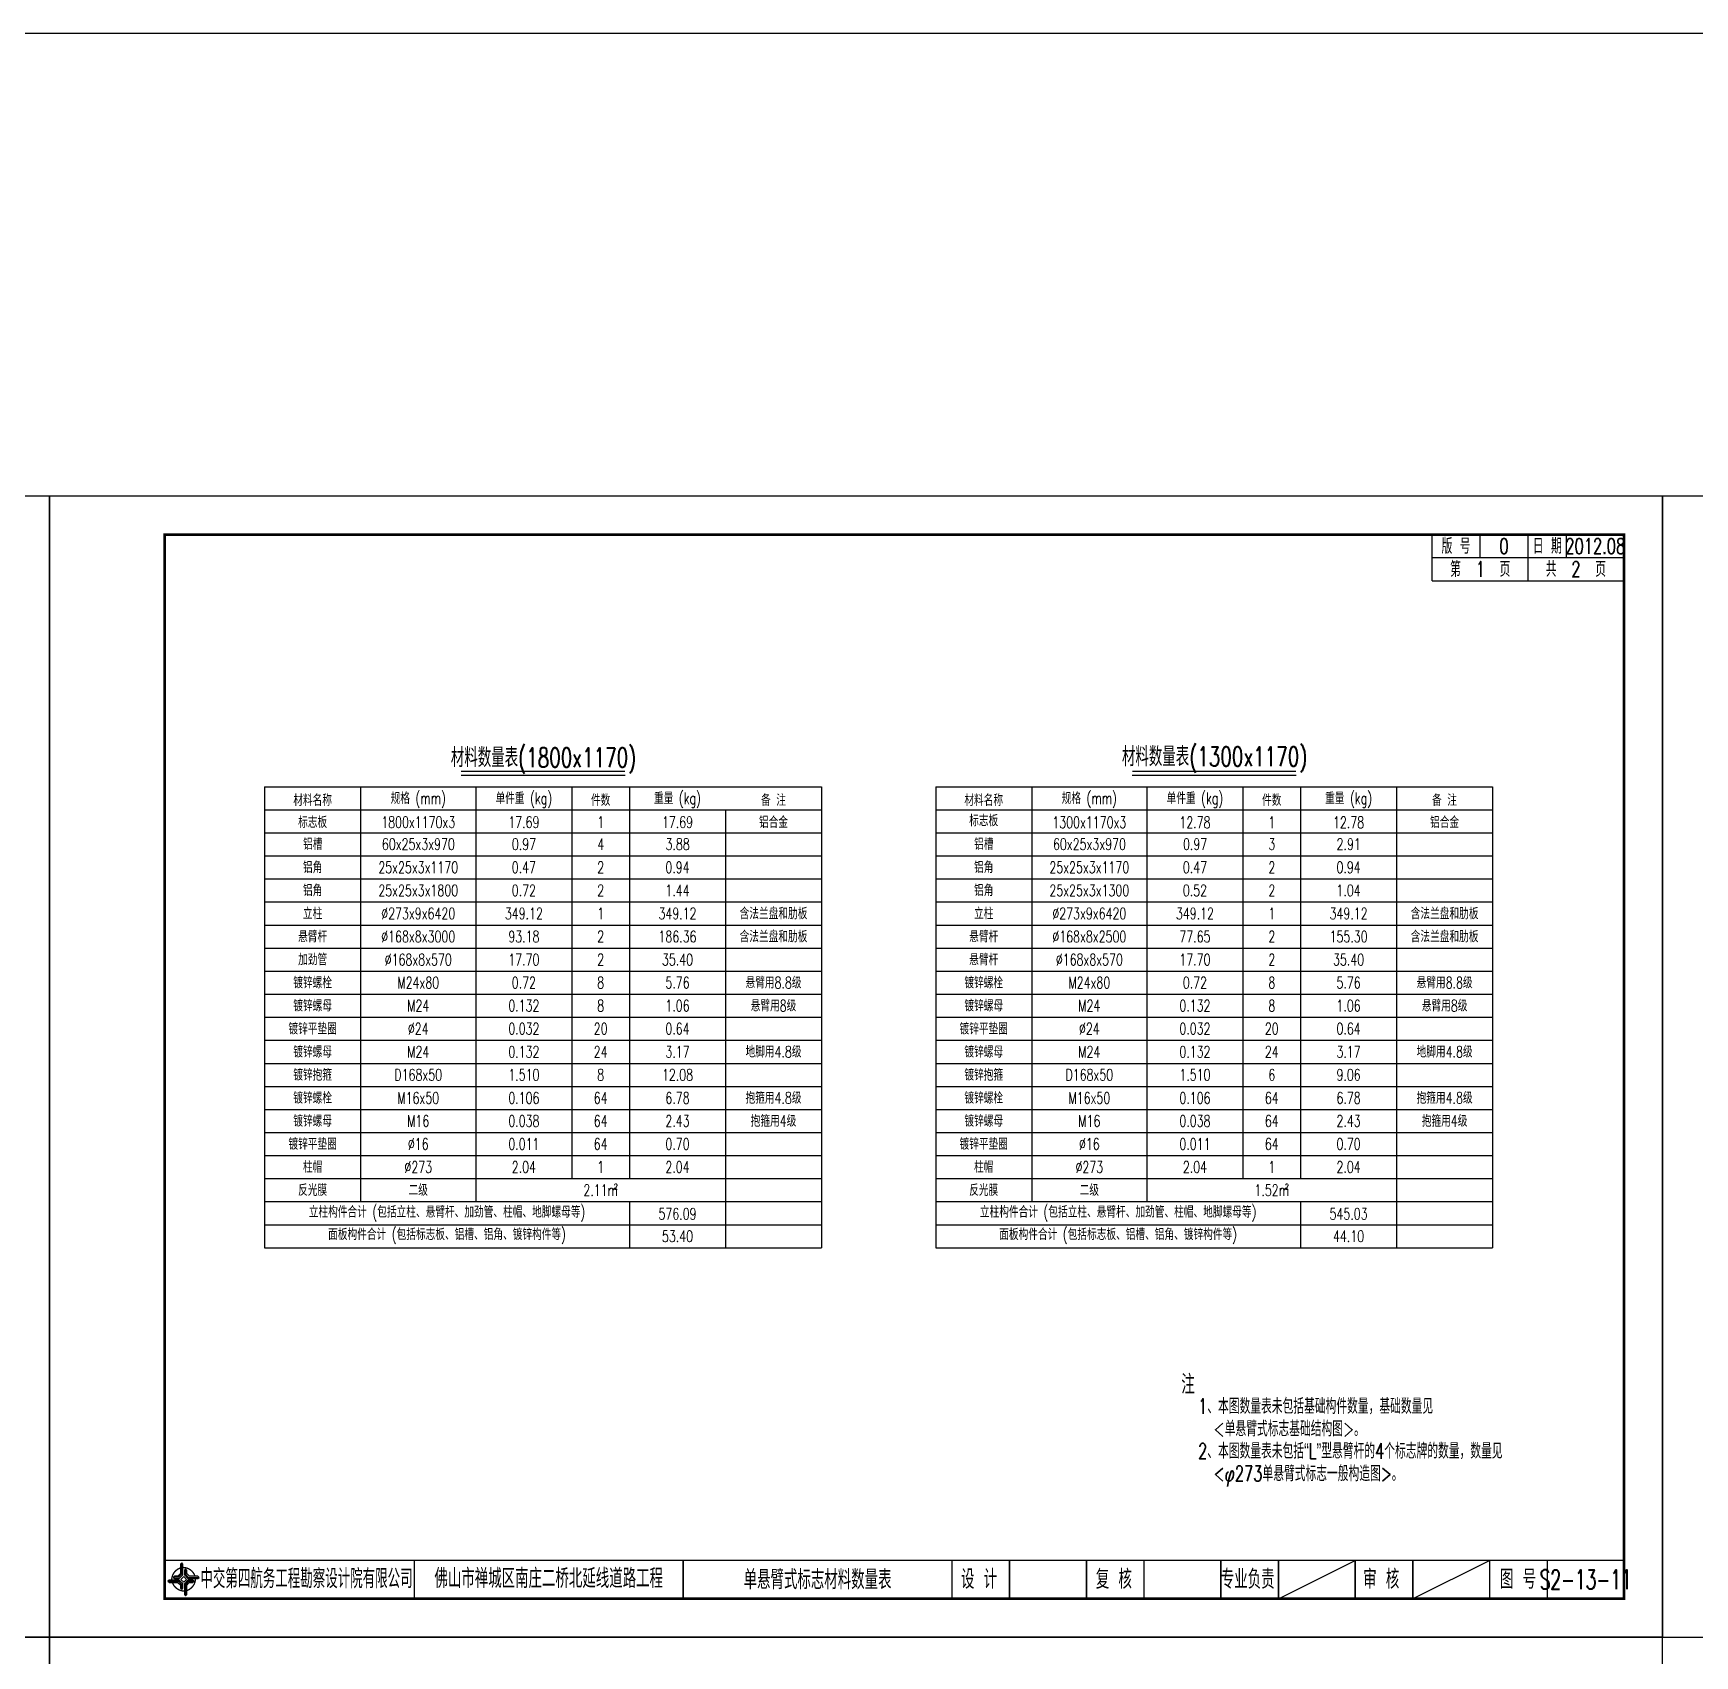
# Model space of a CAD drawing. Extents: x 4349 to 271026, y -15323 to -8945.
# Drawn here: x 5342.7 to 5775.3, y -11889.9 to -11467.5 of the extents above; entities that cross this region are included whole.
import ezdxf
from ezdxf.enums import TextEntityAlignment as Align

# ---------------------------------------------------------------- set-up
doc = ezdxf.new("R2010")
doc.units = 0
doc.header["$LTSCALE"] = 2
doc.layers.get('0').update_dxf_attribs({"linetype": 'CONTINUOUS'})
doc.layers.add('图框', color=7, linetype='CONTINUOUS')
doc.layers.add('文字', color=7, linetype='CONTINUOUS')
doc.styles.get("Standard").update_dxf_attribs({"font": 'simplex1.shx', "width": 0.7, "bigfont": 'hztxt.shx'})

# ---------------------------------------------------------------- blocks, each defined once
blk = doc.blocks.new('series')
at = {"width": 0.75}
for tag, height, p in [('页码', 4, (-35, -19)), ('图名', 5, (-220, -282)), ('图号', 5, (-20, -282))]:
    blk.add_attdef(tag, text='', height=height, dxfattribs=at).set_placement(p, align=Align.MIDDLE_CENTER)
blk = doc.blocks.new('tb')
at = {"lineweight": -3}
h = blk.add_hatch(color=256, dxfattribs=at)
h.paths.add_polyline_path([(-1.23, -0.13), (-3.78, -0.14), (-4.14, -0.41), (-1.4, -0.44), (-0.56, -1.24), (-0.54, -2.62), (-0.27, -2.2), (-0.26, -1.06)])
h.paths.add_polyline_path([(0.13, -1.08), (0.14, -3.86), (0.41, -4.26), (0.44, -1.24), (1.25, -0.43), (2.66, -0.43), (2.26, -0.16), (1.07, -0.15)])
h.paths.add_polyline_path([(1.08, 0.3), (3.62, 0.3), (4.02, 0.56), (1.25, 0.57), (0.43, 1.39), (0.43, 2.8), (0.16, 2.41), (0.15, 1.24)])
h.paths.add_polyline_path([(-0.28, 1.21), (-0.28, 3.99), (-0.56, 4.39), (-0.57, 1.41), (-1.38, 0.6), (-2.74, 0.56), (-2.33, 0.3), (-1.2, 0.29)])
for p, q in [((-0.56, 4.39), (-0.57, 1.41)), ((-1.38, 0.6), (-2.74, 0.56)), ((-0.57, 1.41), (-1.38, 0.6)), ((0.43, 2.8), (0.43, 1.39)), ((0.43, 1.39), (1.25, 0.57)), ((1.25, 0.57), (4.02, 0.56)), ((-4.14, -0.41), (-1.4, -0.44)), ((-1.4, -0.44), (-0.56, -1.24)), ((-0.56, -1.24), (-0.54, -2.62)), ((0.41, -4.26), (0.44, -1.24)), ((0.44, -1.24), (1.25, -0.43)), ((1.25, -0.43), (2.66, -0.43))]:
    blk.add_line(p, q, dxfattribs=at)
at = {"lineweight": -3, "flags": 128}
for points in [[(-0.9, 3.99), (-0.9, 1.58), (-1.53, 0.91), (-2.34, 0.91), (-2.74, 0.56), (-2.33, 0.3), (-1.2, 0.29), (-0.28, 1.21), (-0.28, 3.99), (-0.56, 4.39)], [(-0.04, 0.77), (0.68, 0.04), (-0.04, -0.69), (-0.77, 0.05)], [(3.62, 0.92), (1.43, 0.92), (0.77, 1.54), (0.77, 2.38), (0.43, 2.8), (0.16, 2.41), (0.15, 1.24), (1.08, 0.3), (3.62, 0.3), (4.02, 0.56)], [(-3.73, -0.76), (-1.54, -0.76), (-0.89, -1.39), (-0.89, -2.21), (-0.54, -2.62), (-0.27, -2.2), (-0.26, -1.06), (-1.23, -0.13), (-3.78, -0.14), (-4.14, -0.41)], [(0.75, -3.85), (0.75, -1.43), (1.4, -0.78), (2.26, -0.78), (2.66, -0.43), (2.26, -0.16), (1.07, -0.15), (0.13, -1.08), (0.14, -3.86), (0.41, -4.26)]]:
    blk.add_lwpolyline(points, close=True, dxfattribs=at)
at = {"lineweight": -3, "const_width": 0.35, "flags": 128}
for points in [[(-0.9, 3.02, 0.324167), (-3.16, -0.14)], [(2.88, 0.92, 0.324403), (-0.24, 3.15)], [(0.75, -2.86, 0.325418), (3.02, 0.26)], [(-2.98, -0.76, 0.322976), (0.14, -2.98)]]:
    blk.add_lwpolyline(points, format="xyb", dxfattribs=at)
blk = doc.blocks.new('12345')
at = {"layer": '图框'}
blk.add_lwpolyline([(4926.93, -9362.88), (4926.93, -9065.88), (4506.93, -9065.88), (4506.93, -9362.88)], close=True, dxfattribs=at)
blk = doc.blocks.new('123456')
at = {"layer": '图框', "linetype": 'Continuous'}
blk.add_blockref('12345', (0, -2522.15), dxfattribs=at)

msp = doc.modelspace()

# ---------------------------------------------------------------- linework, layer by layer
at = {"layer": '图框'}
for p, q in [((5706.92857, -11610.02657), (5706.92857, -11598.02657)), ((5719.42857, -11604.02657), (5719.42857, -11598.02657)), ((5731.92857, -11604.02657), (5731.92857, -11598.02657)), ((5741.92857, -11604.02657), (5741.92857, -11598.02657)), ((5706.92857, -11604.02657), (5756.92857, -11604.02657)), ((5731.92857, -11610.02657), (5731.92857, -11604.02657)), ((5706.92857, -11610.02657), (5756.92857, -11610.02657)), ((5721.92858, -11865.02657), (5701.92858, -11875.02657))]:
    msp.add_line(p, q, dxfattribs=at)
at = {"layer": '图框', "linetype": 'Continuous'}
msp.add_line((5666.92858, -11875.02657), (5686.92858, -11865.02657), dxfattribs=at)
msp.add_lwpolyline([(4349.44171, -11467.53445), (7922.30761, -11467.53445), (7922.30761, -12858.22414), (4349.44171, -12858.22414)], close=True, dxfattribs=at)
at = {"layer": '图框'}
for points, const_width in [([(5756.92857, -11598.02657), (5376.92857, -11598.02657), (5376.92858, -11875.02657), (5756.92858, -11875.02657), (5756.92857, -11598.02657)], 0.7), ([(5376.92858, -11865.02657), (5756.92858, -11865.02657)], 0.4), ([(5441.92858, -11865.02657), (5441.92858, -11875.02657)], 0.4), ([(5511.92858, -11875.02657), (5511.92858, -11865.02657)], 0.4), ([(5581.92858, -11875.02657), (5581.92858, -11865.02657)], 0.4), ([(5596.92858, -11875.02657), (5596.92858, -11865.02657)], 0.4), ([(5616.92858, -11875.02657), (5616.92858, -11865.02657)], 0.4), ([(5631.92858, -11875.02657), (5631.92858, -11865.02657)], 0.4), ([(5651.92858, -11875.02657), (5651.92858, -11865.02657)], 0.4), ([(5651.92858, -11875.02657), (5651.92858, -11865.02657)], 0.4), ([(5666.92858, -11875.02657), (5666.92858, -11865.02657)], 0.4), ([(5686.92858, -11875.02657), (5686.92858, -11865.02657)], 0.4), ([(5701.92858, -11875.02657), (5701.92858, -11865.02657)], 0.4), ([(5721.92858, -11875.02657), (5721.92858, -11865.02657)], 0.4), ([(5736.92858, -11875.02657), (5736.92858, -11865.02657)], 0.4)]:
    msp.add_lwpolyline(points, dxfattribs=dict(at, const_width=const_width))
at = {"layer": '文字'}
for p, q in [((5454.12238, -11660.65302), (5496.79637, -11660.65302)), ((5628.85415, -11660.65302), (5671.52815, -11660.65302)), ((5427.95937, -11663.65302), (5427.95937, -11771.65302)), ((5457.95937, -11663.65302), (5457.95937, -11771.65302)), ((5482.95937, -11663.65302), (5482.95937, -11765.65302)), ((5497.95937, -11663.65302), (5497.95937, -11765.65302)), ((5602.69115, -11663.65302), (5602.69115, -11771.65302)), ((5632.69115, -11663.65302), (5632.69115, -11771.65302)), ((5657.69115, -11663.65302), (5657.69115, -11765.65302)), ((5672.69115, -11663.65302), (5672.69115, -11765.65302)), ((5697.69115, -11663.65302), (5697.69115, -11783.65302)), ((5402.95937, -11669.65302), (5547.95937, -11669.65302)), ((5522.95937, -11669.65302), (5522.95937, -11783.65302)), ((5577.69115, -11669.65302), (5722.69115, -11669.65302)), ((5402.95937, -11675.65302), (5547.95937, -11675.65302)), ((5577.69115, -11675.65302), (5722.69115, -11675.65302)), ((5402.95937, -11681.65302), (5547.95937, -11681.65302)), ((5577.69115, -11681.65302), (5722.69115, -11681.65302)), ((5402.95937, -11687.65302), (5547.95937, -11687.65302)), ((5577.69115, -11687.65302), (5722.69115, -11687.65302)), ((5402.95937, -11693.65302), (5547.95937, -11693.65302)), ((5577.69115, -11693.65302), (5722.69115, -11693.65302)), ((5402.95937, -11699.65302), (5547.95937, -11699.65302)), ((5577.69115, -11699.65302), (5722.69115, -11699.65302)), ((5402.95937, -11705.65302), (5547.95937, -11705.65302)), ((5577.69115, -11705.65302), (5722.69115, -11705.65302)), ((5402.95937, -11711.65302), (5547.95937, -11711.65302)), ((5577.69115, -11711.65302), (5722.69115, -11711.65302)), ((5402.95937, -11717.65302), (5547.95937, -11717.65302)), ((5577.69115, -11717.65302), (5722.69115, -11717.65302)), ((5402.95937, -11723.65302), (5547.95937, -11723.65302)), ((5577.69115, -11723.65302), (5722.69115, -11723.65302)), ((5402.95937, -11729.65302), (5547.95937, -11729.65302)), ((5522.95937, -11729.65302), (5522.95937, -11735.65302)), ((5577.69115, -11729.65302), (5722.69115, -11729.65302)), ((5697.69115, -11729.65302), (5697.69115, -11735.65302)), ((5402.95937, -11735.65302), (5547.95937, -11735.65302)), ((5522.95937, -11735.65302), (5522.95937, -11741.65302)), ((5577.69115, -11735.65302), (5722.69115, -11735.65302)), ((5697.69115, -11735.65302), (5697.69115, -11741.65302)), ((5402.95937, -11741.65302), (5547.95937, -11741.65302)), ((5522.95937, -11741.65302), (5522.95937, -11747.65302)), ((5577.69115, -11741.65302), (5722.69115, -11741.65302)), ((5697.69115, -11741.65302), (5697.69115, -11747.65302)), ((5402.95937, -11747.65302), (5547.95937, -11747.65302)), ((5522.95937, -11747.65302), (5522.95937, -11753.65302)), ((5577.69115, -11747.65302), (5722.69115, -11747.65302)), ((5697.69115, -11747.65302), (5697.69115, -11753.65302)), ((5402.95937, -11753.65302), (5547.95937, -11753.65302)), ((5522.95937, -11753.65302), (5522.95937, -11759.65302)), ((5577.69115, -11753.65302), (5722.69115, -11753.65302)), ((5697.69115, -11753.65302), (5697.69115, -11759.65302)), ((5402.95937, -11759.65302), (5547.95937, -11759.65302)), ((5522.95937, -11759.65302), (5522.95937, -11765.65302)), ((5577.69115, -11759.65302), (5722.69115, -11759.65302)), ((5697.69115, -11759.65302), (5697.69115, -11765.65302)), ((5402.95937, -11765.65302), (5547.95937, -11765.65302)), ((5577.69115, -11765.65302), (5722.69115, -11765.65302)), ((5497.95937, -11771.65302), (5497.95937, -11783.65302)), ((5672.69115, -11771.65302), (5672.69115, -11783.65302)), ((5402.95937, -11777.65302), (5547.95937, -11777.65302)), ((5577.69115, -11777.65302), (5722.69115, -11777.65302))]:
    msp.add_line(p, q, dxfattribs=at)
at = {"layer": '文字', "color": 1}
for p, q in [((5402.95937, -11663.65302), (5402.95937, -11783.65302)), ((5402.95937, -11663.65302), (5547.95937, -11663.65302)), ((5547.95937, -11663.65302), (5547.95937, -11783.65302)), ((5577.69115, -11663.65302), (5577.69115, -11783.65302)), ((5577.69115, -11663.65302), (5722.69115, -11663.65302)), ((5722.69115, -11663.65302), (5722.69115, -11783.65302)), ((5402.95937, -11771.65302), (5547.95937, -11771.65302)), ((5577.69115, -11771.65302), (5722.69115, -11771.65302)), ((5402.95937, -11783.65302), (5547.95937, -11783.65302)), ((5577.69115, -11783.65302), (5722.69115, -11783.65302))]:
    msp.add_line(p, q, dxfattribs=at)
at = {"layer": '文字', "const_width": 0.4}
for points in [[(5454.12238, -11659.65302), (5496.79637, -11659.65302)], [(5628.85415, -11659.65302), (5671.52815, -11659.65302)]]:
    msp.add_lwpolyline(points, dxfattribs=at)

# ---------------------------------------------------------------- block references
at = {"layer": '图框', "color": 1, "linetype": 'Continuous'}
for p in [(420, 0), (840, 0), (1260, 0), (420, -297), (840, -297)]:
    msp.add_blockref('123456', p, dxfattribs=at)
at = {"layer": '图框'}
ref = msp.add_blockref('series', (5766.92858, -11588.02657), dxfattribs=at)
ref.add_attrib('页码', '第  1  页    共  2  页', dxfattribs={"layer": '0', "height": 4, "width": 0.7}).set_placement((5731.92857, -11607.02657), align=Align.MIDDLE_CENTER)
ref.add_attrib('图名', '单悬臂式标志材料数量表', dxfattribs={"layer": '0', "height": 5, "width": 0.7}).set_placement((5546.92858, -11870.02657), align=Align.MIDDLE_CENTER)
ref.add_attrib('图号', 'S2-13-11', dxfattribs={"layer": '0', "height": 5, "width": 0.65}).set_placement((5746.92858, -11870.02657), align=Align.MIDDLE_CENTER)
at = {"layer": '图框', "lineweight": -3}
msp.add_blockref('tb', (5381.92431, -11870.02123), dxfattribs=at)

# ---------------------------------------------------------------- texts
at = {"layer": '图框'}
for s, height, width, p in [('版 号', 4, 0.7, (5713.17857, -11601.02657)), ('0', 4, 0.7, (5725.67857, -11601.02657)), ('日 期', 4, 0.7, (5736.92857, -11601.02657)), ('2012.08', 4, 0.7, (5749.42857, -11601.02657)), ('中交第四航务工程勘察设计院有限公司', 5, 0.65, (5413.85942, -11869.77813)), ('佛山市禅城区南庄二桥北延线道路工程', 5, 0.7, (5476.92858, -11869.71187)), ('设 计', 5, 0.7, (5588.97324, -11869.93198)), ('复 核', 5, 0.7, (5624.06806, -11869.93198)), ('专业负责', 5, 0.7, (5658.9188, -11869.93198)), ('审 核', 5, 0.7, (5693.69261, -11869.93198)), ('图 号', 5, 0.7, (5729.31178, -11869.93198))]:
    msp.add_text(s, height=height, dxfattribs=dict(at, width=width)).set_placement(p, align=Align.MIDDLE_CENTER)
at = {"layer": '文字', "width": 0.7}
for s, p in [('材料数量表(1800x1170)', (5475.5837, -11656.06977)), ('材料数量表(1300x1170)', (5650.31548, -11655.81354))]:
    msp.add_text(s, height=5, dxfattribs=at).set_placement(p, align=Align.MIDDLE_CENTER)
at = {"layer": '文字', "linetype": 'Continuous', "width": 0.7}
msp.add_text('注', height=5, dxfattribs=at).set_placement((5641.63152, -11821.70484))
at = {"layer": '文字', "color": 7, "linetype": 'Continuous', "width": 0.7}
for s, p in [('  1、本图数量表未包括基础构件数量，基础数量见', (5642.16301, -11826.89332)), ('<单悬臂式标志基础结构图>。', (5650.05686, -11832.76089)), ('  2、本图数量表未包括“L”型悬臂杆的4个标志牌的数量，数量见', (5642.16301, -11838.55726)), ('<φ273单悬臂式标志一般构造图>。', (5650.05686, -11844.42483))]:
    msp.add_text(s, height=4, dxfattribs=at).set_placement(p)
at = {"layer": '文字', "width": 24, "attachment_point": 5}
for s, insert, char_height in [('材料名称', (5415.45937, -11667.15302), 3), ('规格 (mm)', (5442.95937, -11667.15302), 3), ('单件重 (kg)', (5470.45937, -11667.15302), 3), ('件数', (5490.45937, -11667.15302), 3), ('重量 (kg)', (5510.45937, -11667.15302), 3), ('备 注', (5535.45937, -11667.15302), 3), ('材料名称', (5590.19115, -11667.15302), 3), ('规格 (mm)', (5617.69115, -11667.15302), 3), ('单件重 (kg)', (5645.19115, -11667.15302), 3), ('件数', (5665.19115, -11667.15302), 3), ('重量 (kg)', (5685.19115, -11667.15302), 3), ('备 注', (5710.19115, -11667.15302), 3), ('标志板', (5415.45937, -11672.89121), 3), ('1800x1170x3', (5442.95937, -11672.89121), 3), ('17.69', (5470.45937, -11672.89121), 3), ('1', (5490.45937, -11672.89121), 3), ('17.69', (5510.45937, -11672.89121), 3), ('铝合金', (5535.45937, -11672.89121), 3), ('标志板', (5590.19115, -11672.45675), 3), ('1300x1170x3', (5617.69115, -11672.93027), 3), ('12.78', (5645.19115, -11672.93027), 3), ('1', (5665.19115, -11672.93027), 3), ('12.78', (5685.19115, -11672.93027), 3), ('铝合金', (5710.19115, -11672.93027), 3), ('铝槽', (5415.4901, -11678.60656), 3), ('60x25x3x970', (5442.9901, -11678.60656), 3), ('0.97', (5470.4901, -11678.60656), 3), ('4', (5490.4901, -11678.60656), 3), ('3.88', (5510.4901, -11678.60656), 3), ('铝槽', (5590.22188, -11678.60656), 3), ('60x25x3x970', (5617.72188, -11678.60656), 3), ('0.97', (5645.22188, -11678.60656), 3), ('3', (5665.22188, -11678.60656), 3), ('2.91', (5685.22188, -11678.60656), 3), ('铝角', (5415.45937, -11684.65302), 3), ('25x25x3x1170', (5442.95937, -11684.65302), 3), ('0.47', (5470.45937, -11684.65302), 3), ('2', (5490.45937, -11684.65302), 3), ('0.94', (5510.45937, -11684.65302), 3), ('铝角', (5590.19115, -11684.65302), 3), ('25x25x3x1170', (5617.69115, -11684.65302), 3), ('0.47', (5645.19115, -11684.65302), 3), ('2', (5665.19115, -11684.65302), 3), ('0.94', (5685.19115, -11684.65302), 3), ('铝角', (5415.45937, -11690.65302), 3), ('25x25x3x1800', (5442.95937, -11690.65302), 3), ('0.72', (5470.45937, -11690.65302), 3), ('2', (5490.45937, -11690.65302), 3), ('1.44', (5510.45937, -11690.65302), 3), ('铝角', (5590.19115, -11690.65302), 3), ('25x25x3x1300', (5617.69115, -11690.65302), 3), ('0.52', (5645.19115, -11690.65302), 3), ('2', (5665.19115, -11690.65302), 3), ('1.04', (5685.19115, -11690.65302), 3), ('立柱', (5415.45937, -11696.65302), 3), ('%%C273x9x6420', (5442.95937, -11696.65302), 3), ('349.12', (5470.45937, -11696.65302), 3), ('1', (5490.45937, -11696.65302), 3), ('349.12', (5510.45937, -11696.65302), 3), ('含法兰盘和肋板', (5535.45937, -11696.65302), 3), ('立柱', (5590.19115, -11696.65302), 3), ('%%C273x9x6420', (5617.69115, -11696.65302), 3), ('349.12', (5645.19115, -11696.65302), 3), ('1', (5665.19115, -11696.65302), 3), ('349.12', (5685.19115, -11696.65302), 3), ('含法兰盘和肋板', (5710.19115, -11696.65302), 3), ('悬臂杆', (5415.45937, -11702.65302), 3), ('%%C168x8x3000', (5442.95937, -11702.65302), 3), ('93.18', (5470.45937, -11702.65302), 3), ('2', (5490.45937, -11702.65302), 3), ('186.36', (5510.45937, -11702.65302), 3), ('含法兰盘和肋板', (5535.45937, -11702.65302), 3), ('悬臂杆', (5590.19115, -11702.65302), 3), ('%%C168x8x2500', (5617.69115, -11702.65302), 3), ('77.65', (5645.19115, -11702.65302), 3), ('2', (5665.19115, -11702.65302), 3), ('155.30', (5685.19115, -11702.65302), 3), ('含法兰盘和肋板', (5710.19115, -11702.65302), 3), ('加劲管', (5415.45937, -11708.65302), 3), ('%%C168x8x570', (5442.95937, -11708.65302), 3), ('17.70', (5470.45937, -11708.65302), 3), ('2', (5490.45937, -11708.65302), 3), ('35.40', (5510.45937, -11708.65302), 3), ('悬臂杆', (5590.19115, -11708.65302), 3), ('%%C168x8x570', (5617.69115, -11708.65302), 3), ('17.70', (5645.19115, -11708.65302), 3), ('2', (5665.19115, -11708.65302), 3), ('35.40', (5685.19115, -11708.65302), 3), ('镀锌螺栓', (5415.45937, -11714.65302), 3), ('M24x80', (5442.95937, -11714.65302), 3), ('0.72', (5470.45937, -11714.65302), 3), ('8', (5490.45937, -11714.65302), 3), ('5.76', (5510.45937, -11714.65302), 3), ('悬臂用8.8级', (5535.45937, -11714.65302), 3), ('镀锌螺栓', (5590.19115, -11714.65302), 3), ('M24x80', (5617.69115, -11714.65302), 3), ('0.72', (5645.19115, -11714.65302), 3), ('8', (5665.19115, -11714.65302), 3), ('5.76', (5685.19115, -11714.65302), 3), ('悬臂用8.8级', (5710.19115, -11714.65302), 3), ('镀锌螺母', (5415.45937, -11720.65302), 3), ('M24', (5442.95937, -11720.65302), 3), ('0.132', (5470.45937, -11720.65302), 3), ('8', (5490.45937, -11720.65302), 3), ('1.06', (5510.45937, -11720.65302), 3), ('悬臂用8级', (5535.45937, -11720.65302), 3), ('镀锌螺母', (5590.19115, -11720.65302), 3), ('M24', (5617.69115, -11720.65302), 3), ('0.132', (5645.19115, -11720.65302), 3), ('8', (5665.19115, -11720.65302), 3), ('1.06', (5685.19115, -11720.65302), 3), ('悬臂用8级', (5710.19115, -11720.65302), 3), ('镀锌平垫圈', (5415.45937, -11726.65302), 3), ('%%C24', (5442.95937, -11726.65302), 3), ('0.032', (5470.45937, -11726.65302), 3), ('20', (5490.45937, -11726.65302), 3), ('0.64', (5510.45937, -11726.65302), 3), ('镀锌平垫圈', (5590.19115, -11726.65302), 3), ('%%C24', (5617.69115, -11726.65302), 3), ('0.032', (5645.19115, -11726.65302), 3), ('20', (5665.19115, -11726.65302), 3), ('0.64', (5685.19115, -11726.65302), 3), ('镀锌螺母', (5415.45937, -11732.65302), 3), ('M24', (5442.95937, -11732.65302), 3), ('0.132', (5470.45937, -11732.65302), 3), ('24', (5490.45937, -11732.65302), 3), ('3.17', (5510.45937, -11732.65302), 3), ('地脚用4.8级', (5535.45937, -11732.65302), 3), ('镀锌螺母', (5590.19115, -11732.65302), 3), ('M24', (5617.69115, -11732.65302), 3), ('0.132', (5645.19115, -11732.65302), 3), ('24', (5665.19115, -11732.65302), 3), ('3.17', (5685.19115, -11732.65302), 3), ('地脚用4.8级', (5710.19115, -11732.65302), 3), ('镀锌抱箍', (5415.45937, -11738.65302), 3), ('镀锌抱箍', (5590.19115, -11738.65302), 3), ('D168x50', (5442.95937, -11738.65302), 3), ('1.510', (5470.45937, -11738.65302), 3), ('8', (5490.45937, -11738.65302), 3), ('12.08', (5510.45937, -11738.65302), 3), ('D168x50', (5617.69115, -11738.65302), 3), ('1.510', (5645.19115, -11738.65302), 3), ('6', (5665.19115, -11738.65302), 3), ('9.06', (5685.19115, -11738.65302), 3), ('镀锌螺栓', (5415.45937, -11744.65302), 3), ('M16x50', (5442.95937, -11744.65302), 3), ('0.106', (5470.45937, -11744.65302), 3), ('64', (5490.45937, -11744.65302), 3), ('6.78', (5510.45937, -11744.65302), 3), ('抱箍用4.8级', (5535.45937, -11744.65302), 3), ('镀锌螺栓', (5590.19115, -11744.65302), 3), ('M16x50', (5617.69115, -11744.65302), 3), ('0.106', (5645.19115, -11744.65302), 3), ('64', (5665.19115, -11744.65302), 3), ('6.78', (5685.19115, -11744.65302), 3), ('抱箍用4.8级', (5710.19115, -11744.65302), 3), ('镀锌螺母', (5415.45937, -11750.65302), 3), ('M16', (5442.95937, -11750.65302), 3), ('0.038', (5470.45937, -11750.65302), 3), ('64', (5490.45937, -11750.65302), 3), ('2.43', (5510.45937, -11750.65302), 3), ('抱箍用4级', (5535.45937, -11750.65302), 3), ('镀锌螺母', (5590.19115, -11750.65302), 3), ('M16', (5617.69115, -11750.65302), 3), ('0.038', (5645.19115, -11750.65302), 3), ('64', (5665.19115, -11750.65302), 3), ('2.43', (5685.19115, -11750.65302), 3), ('抱箍用4级', (5710.19115, -11750.65302), 3), ('镀锌平垫圈', (5415.45937, -11756.65302), 3), ('%%C16', (5442.95937, -11756.65302), 3), ('0.011', (5470.45937, -11756.65302), 3), ('64', (5490.45937, -11756.65302), 3), ('0.70', (5510.45937, -11756.65302), 3), ('镀锌平垫圈', (5590.19115, -11756.65302), 3), ('%%C16', (5617.69115, -11756.65302), 3), ('0.011', (5645.19115, -11756.65302), 3), ('64', (5665.19115, -11756.65302), 3), ('0.70', (5685.19115, -11756.65302), 3), ('柱帽', (5415.45937, -11762.65302), 3), ('%%C273', (5442.95937, -11762.65302), 3), ('2.04', (5470.45937, -11762.65302), 3), ('1', (5490.45937, -11762.65302), 3), ('2.04', (5510.45937, -11762.65302), 3), ('柱帽', (5590.19115, -11762.65302), 3), ('%%C273', (5617.69115, -11762.65302), 3), ('2.04', (5645.19115, -11762.65302), 3), ('1', (5665.19115, -11762.65302), 3), ('2.04', (5685.19115, -11762.65302), 3), ('反光膜', (5415.45937, -11768.65302), 3), ('二级', (5442.95937, -11768.65302), 3), ('2.11m', (5490.45937, -11768.65302), 3), ('2', (5494.39488, -11767.75063), 1.5), ('反光膜', (5590.19115, -11768.65302), 3), ('二级', (5617.69115, -11768.65302), 3), ('1.52m', (5665.19115, -11768.65302), 3), ('2', (5669.12666, -11767.75063), 1.5), ('576.09', (5510.45937, -11774.81968), 3), ('545.03', (5685.19115, -11774.81968), 3), ('53.40', (5510.45937, -11780.65302), 3), ('44.10', (5685.19115, -11780.65302), 3)]:
    msp.add_mtext(s, dxfattribs=dict(at, insert=insert, char_height=char_height))
at = {"layer": '文字', "color": 7, "char_height": 3, "width": 94, "attachment_point": 5}
for s, insert in [('立柱构件合计 (包括立柱、悬臂杆、加劲管、柱帽、地脚螺母等)', (5450.45937, -11774.81968)), ('立柱构件合计 (包括立柱、悬臂杆、加劲管、柱帽、地脚螺母等)', (5625.19115, -11774.81968)), ('面板构件合计 (包括标志板、铝槽、铝角、镀锌构件等)', (5450.45937, -11780.65302)), ('面板构件合计 (包括标志板、铝槽、铝角、镀锌构件等)', (5625.19115, -11780.65302))]:
    msp.add_mtext(s, dxfattribs=dict(at, insert=insert))

doc.saveas('drawing.dxf')
